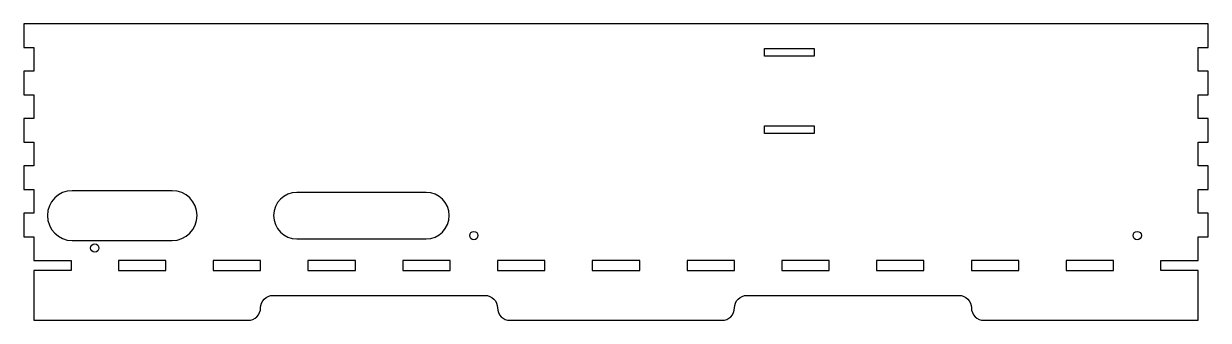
# Model space of a CAD drawing. Header units: millimetres. Extents: x 0 to 475, y 0 to 119.
import ezdxf

# ---------------------------------------------------------------- set-up
doc = ezdxf.new("R2010")
doc.units = ezdxf.units.MM
doc.layers.add('asole', color=4, linetype='Continuous', lineweight=25)
doc.layers.add('fori', color=1, linetype='Continuous', lineweight=25)

msp = doc.modelspace()

# ---------------------------------------------------------------- linework, layer by layer
msp.add_lwpolyline([(185, 10, -0.414214), (190, 5, 0.414214), (195, 0), (280, 0, 0.414214), (285, 5, -0.414214), (290, 10), (375, 10, -0.414214), (380, 5, 0.414214), (385, 0), (471, 0), (471, 20), (456, 20), (456, 24), (471, 24), (471, 33.5), (475, 33.5), (475, 43), (471, 43), (471, 52.5), (475, 52.5), (475, 62), (471, 62), (471, 71.5), (475, 71.5), (475, 81), (471, 81), (471, 90.5), (475, 90.5), (475, 100), (471, 100), (471, 109.5), (475, 109.5), (475, 119), (0, 119), (0, 109.5), (4, 109.5), (4, 100), (0, 100), (0, 90.5), (4, 90.5), (4, 81), (0, 81), (0, 71.5), (4, 71.5), (4, 62), (0, 62), (0, 52.5), (4, 52.5), (4, 43), (0, 43), (0, 33.5), (4, 33.5), (4, 24), (19, 24), (19, 20), (4, 20), (4, 0), (90, 0, 0.414214), (95, 5, -0.414214), (100, 10)], format="xyb", close=True)
at = {"layer": 'asole'}
for points in [[(297, 109), (317, 109), (317, 106), (297, 106)], [(297, 78), (317, 78), (317, 75), (297, 75)]]:
    msp.add_lwpolyline(points, close=True, dxfattribs=at)
for points in [[(19.5, 52, 1), (19.5, 32), (59.5, 32, 1), (59.5, 52)], [(161.34, 32.69, 1), (161.34, 51.31), (109.5, 51.31, 1), (109.5, 32.69)]]:
    msp.add_lwpolyline(points, format="xyb", close=True, dxfattribs=at)
at = {"layer": 'fori'}
for points in [[(57, 20), (57, 24), (38, 24), (38, 20)], [(95, 20), (95, 24), (76, 24), (76, 20)], [(133, 20), (133, 24), (114, 24), (114, 20)], [(171, 20), (171, 24), (152, 24), (152, 20)], [(209, 20), (209, 24), (190, 24), (190, 20)], [(247, 20), (247, 24), (228, 24), (228, 20)], [(285, 20), (285, 24), (266, 24), (266, 20)], [(323, 20), (323, 24), (304, 24), (304, 20)], [(361, 20), (361, 24), (342, 24), (342, 20)], [(399, 20), (399, 24), (380, 24), (380, 20)], [(437, 20), (437, 24), (418, 24), (418, 20)]]:
    msp.add_lwpolyline(points, close=True, dxfattribs=at)
for centre in [(180.5, 34), (446.5, 34), (28.5, 29)]:
    msp.add_circle(centre, 1.65, dxfattribs=at)

doc.saveas('drawing.dxf')
